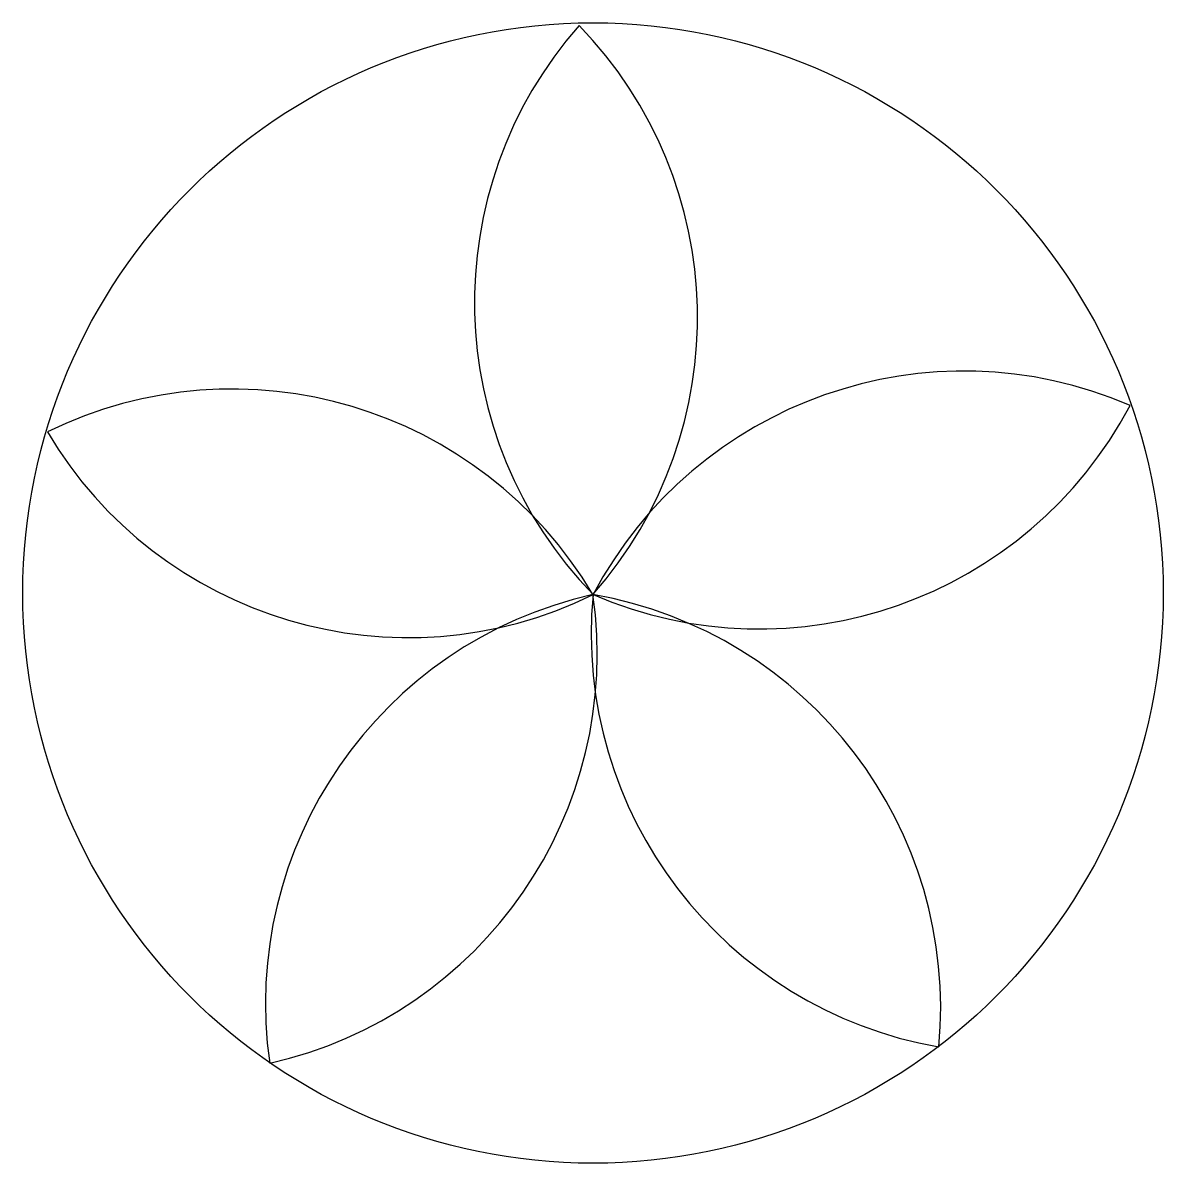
# Model space of a CAD drawing. Extents: x -1 to 1, y -1 to 1.
import ezdxf

# ---------------------------------------------------------------- set-up
doc = ezdxf.new("R2010")
doc.units = 0
doc.header["$LTSCALE"] = 0.01
doc.header["$MEASUREMENT"] = 0
doc.layers.get('0').update_dxf_attribs({"lineweight": 20})

msp = doc.modelspace()

# ---------------------------------------------------------------- linework, layer by layer
at = {"color": 0, "linetype": 'ByBlock', "lineweight": -2}
msp.add_circle((0, 0), 1, dxfattribs=at)
for centre, start, end in [((0.5276, 0.5095), 138.6482, 224.1611), ((-0.5521, 0.483), 318.6482, 44.1611), ((0.6503, -0.3463), 66.6482, 152.1611), ((-0.6327, -0.3777), 30.6482, 116.1611), ((0.2915, 0.6724), 246.6482, 332.1611), ((-0.3242, 0.6573), 210.6482, 296.1611), ((0.161, -0.7204), 102.6482, 188.1611), ((-0.728, -0.1072), 282.6482, 8.1611), ((0.7323, -0.0714), 174.6482, 260.1611), ((-0.1257, -0.7275), 354.6482, 80.1611)]:
    msp.add_arc(centre, 0.7354, start, end, dxfattribs=at)

doc.saveas('drawing.dxf')
